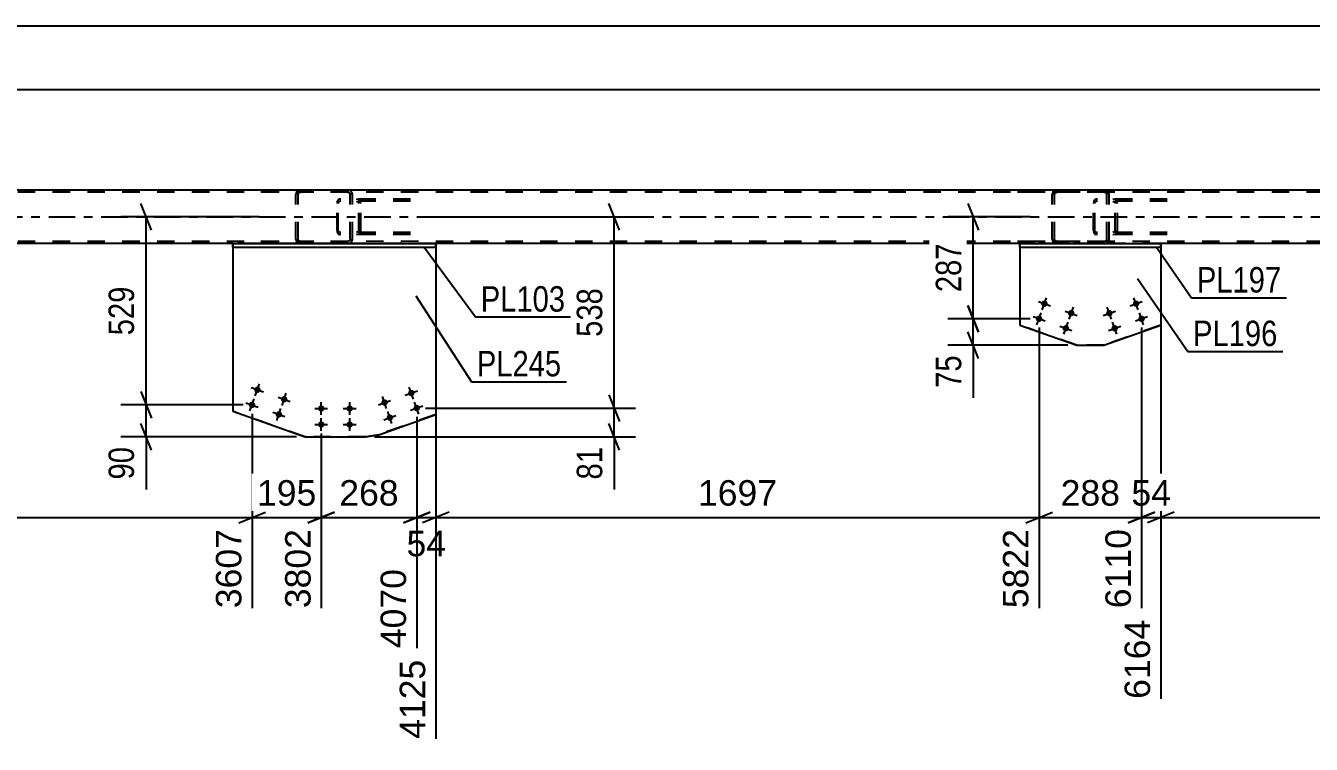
# Model space of a CAD drawing. Header units: millimetres. Extents: x -55 to 786, y -408 to 186.
# Drawn here: x 158.3 to 303, y -253.1 to -172.3 of the extents above; entities that cross this region are included whole.
import ezdxf

# ---------------------------------------------------------------- set-up
doc = ezdxf.new("R2010")
doc.units = ezdxf.units.MM
doc.linetypes.add('DXK_LINE_DOT2', pattern=[3.9198, 1.9599, -1.9599])
doc.linetypes.add('DXK_LINE_DOT3', pattern=[5.9187, 2.979, -0.9799, 0.9799, -0.9799])
doc.styles.add('Arial', font='ARIAL.TTF', dxfattribs={"height": 0.2})
doc.styles.add('Arial Narrow', font='ARIALN.TTF', dxfattribs={"height": 0.2})

# ---------------------------------------------------------------- blocks, each defined once
blk = doc.blocks.new('Part-318893114-1646 - 1630')
at = {"color": 2, "linetype": 'Continuous'}
for p, q in [((181.63, -197.22), (181.63, -196.82)), ((181.63, -196.82), (204.48, -196.82)), ((181.63, -197.22), (204.48, -197.22)), ((204.48, -196.82), (204.48, -197.22))]:
    blk.add_line(p, q, dxfattribs=at)
at = {"color": 7, "linetype": 'DXK_LINE_DOT2'}
for p, q in [((181.63, -196.82), (181.63, -197.22)), ((204.48, -197.22), (204.48, -196.82))]:
    blk.add_line(p, q, dxfattribs=at)
blk = doc.blocks.new('Part-318893114-1665 - 1630')
at = {"color": 7, "linetype": 'DXK_LINE_DOT2'}
for p, q in [((193.39, -192.11), (193.37, -192.3)), ((193.37, -195.34), (193.37, -192.3)), ((193.45, -191.96), (193.39, -192.11)), ((193.53, -191.85), (193.45, -191.96)), ((193.5, -192.3), (193.51, -192.21)), ((193.5, -195.34), (193.5, -192.3)), ((193.51, -192.21), (193.54, -192.13)), ((193.64, -191.82), (193.53, -191.85)), ((193.54, -192.13), (193.59, -192.08)), ((193.59, -192.08), (193.64, -192.06)), ((201.64, -191.82), (193.64, -191.82)), ((201.64, -192.06), (193.64, -192.06)), ((195.1, -192.06), (195.1, -191.82)), ((195.74, -191.85), (195.55, -191.82)), ((195.55, -192.06), (195.65, -192.08)), ((195.65, -192.08), (195.73, -192.13)), ((195.73, -192.13), (195.78, -192.21)), ((195.78, -192.21), (195.8, -192.3)), ((195.8, -195.34), (195.8, -192.3)), ((196.05, -192.3), (196.01, -192.11)), ((196.05, -195.34), (196.05, -192.3)), ((193.37, -195.34), (193.39, -195.52)), ((193.39, -195.52), (193.45, -195.68)), ((193.45, -195.68), (193.53, -195.78)), ((193.51, -195.43), (193.5, -195.34)), ((193.54, -195.51), (193.51, -195.43)), ((193.53, -195.78), (193.64, -195.82)), ((193.59, -195.56), (193.54, -195.51)), ((193.64, -195.58), (193.59, -195.56)), ((201.64, -195.58), (193.64, -195.58)), ((201.64, -195.82), (193.64, -195.82)), ((195.1, -195.82), (195.1, -195.58)), ((195.65, -195.56), (195.55, -195.58)), ((195.55, -195.82), (195.74, -195.78)), ((195.73, -195.51), (195.65, -195.56)), ((195.78, -195.43), (195.73, -195.51)), ((195.8, -195.34), (195.78, -195.43)), ((196.01, -195.52), (196.05, -195.34))]:
    blk.add_line(p, q, dxfattribs=at)
for centre, start, end in [((195.56, -192.31), 23.8952, 68.8487), ((195.56, -195.32), 291.1513, 336.1048)]:
    blk.add_arc(centre, 0.492, start, end, dxfattribs=at)
blk = doc.blocks.new('Part-318893114-1895 - 1630')
at = {"color": 7, "linetype": 'DXK_LINE_DOT2'}
for p, q in [((278.52, -192.11), (278.5, -192.3)), ((278.5, -195.34), (278.5, -192.3)), ((278.58, -191.96), (278.52, -192.11)), ((278.67, -191.85), (278.58, -191.96)), ((278.64, -192.3), (278.65, -192.21)), ((278.64, -195.34), (278.64, -192.3)), ((278.65, -192.21), (278.68, -192.13)), ((278.77, -191.82), (278.67, -191.85)), ((278.68, -192.13), (278.72, -192.08)), ((278.72, -192.08), (278.77, -192.06)), ((286.78, -191.82), (278.77, -191.82)), ((286.78, -192.06), (278.77, -192.06)), ((280.24, -192.06), (280.24, -191.82)), ((280.88, -191.85), (280.68, -191.82)), ((280.68, -192.06), (280.78, -192.08)), ((280.78, -192.08), (280.86, -192.13)), ((280.86, -192.13), (280.92, -192.21)), ((280.92, -192.21), (280.94, -192.3)), ((280.94, -195.34), (280.94, -192.3)), ((281.19, -192.3), (281.15, -192.11)), ((281.19, -195.34), (281.19, -192.3)), ((278.5, -195.34), (278.52, -195.52)), ((278.52, -195.52), (278.58, -195.68)), ((278.58, -195.68), (278.67, -195.78)), ((278.65, -195.43), (278.64, -195.34)), ((278.68, -195.51), (278.65, -195.43)), ((278.67, -195.78), (278.77, -195.82)), ((278.72, -195.56), (278.68, -195.51)), ((278.77, -195.58), (278.72, -195.56)), ((286.78, -195.58), (278.77, -195.58)), ((286.78, -195.82), (278.77, -195.82)), ((280.24, -195.82), (280.24, -195.58)), ((280.78, -195.56), (280.68, -195.58)), ((280.68, -195.82), (280.88, -195.78)), ((280.86, -195.51), (280.78, -195.56)), ((280.92, -195.43), (280.86, -195.51)), ((280.94, -195.34), (280.92, -195.43)), ((281.15, -195.52), (281.19, -195.34))]:
    blk.add_line(p, q, dxfattribs=at)
for centre, start, end in [((280.7, -192.31), 23.8952, 68.8487), ((280.7, -195.32), 291.1513, 336.1048)]:
    blk.add_arc(centre, 0.492, start, end, dxfattribs=at)
blk = doc.blocks.new('Bolt-318893114-1818 - 1630')
at = {"linetype": 'Continuous'}
for points in [[(201.49, -213.36), (201.55, -213.32), (201.62, -213.29), (201.7, -213.28), (201.77, -213.28), (201.84, -213.3), (201.91, -213.33), (201.97, -213.38), (202.02, -213.44), (202.05, -213.51), (202.07, -213.58), (202.08, -213.65), (202.06, -213.73), (202.04, -213.8), (202, -213.86), (201.94, -213.92), (201.88, -213.96), (201.81, -213.98), (201.74, -214), (201.66, -213.99), (201.59, -213.97), (201.52, -213.94), (201.46, -213.89), (201.42, -213.83), (201.38, -213.77), (201.36, -213.7), (201.36, -213.62), (201.37, -213.55), (201.39, -213.48), (201.44, -213.41)], [(198.47, -214.43), (198.54, -214.39), (198.61, -214.36), (198.68, -214.35), (198.75, -214.35), (198.83, -214.37), (198.89, -214.4), (198.95, -214.45), (199, -214.51), (199.04, -214.58), (199.06, -214.65), (199.06, -214.72), (199.05, -214.8), (199.02, -214.87), (198.98, -214.93), (198.93, -214.99), (198.87, -215.03), (198.8, -215.05), (198.72, -215.07), (198.65, -215.06), (198.57, -215.04), (198.51, -215.01), (198.45, -214.96), (198.4, -214.9), (198.37, -214.84), (198.35, -214.77), (198.34, -214.69), (198.35, -214.62), (198.38, -214.55), (198.42, -214.48)], [(202.09, -215.05), (202.15, -215.01), (202.22, -214.99), (202.3, -214.97), (202.37, -214.98), (202.45, -215), (202.51, -215.03), (202.57, -215.08), (202.62, -215.14), (202.65, -215.2), (202.67, -215.27), (202.68, -215.35), (202.67, -215.42), (202.64, -215.49), (202.6, -215.56), (202.55, -215.61), (202.48, -215.65), (202.41, -215.68), (202.34, -215.69), (202.26, -215.69), (202.19, -215.67), (202.12, -215.64), (202.07, -215.59), (202.02, -215.53), (201.98, -215.46), (201.96, -215.39), (201.96, -215.32), (201.97, -215.24), (202, -215.17), (202.04, -215.11)], [(199.07, -216.12), (199.14, -216.08), (199.21, -216.06), (199.28, -216.04), (199.36, -216.05), (199.43, -216.07), (199.5, -216.1), (199.56, -216.15), (199.6, -216.21), (199.64, -216.27), (199.66, -216.34), (199.66, -216.42), (199.65, -216.49), (199.62, -216.56), (199.58, -216.63), (199.53, -216.68), (199.47, -216.72), (199.4, -216.75), (199.32, -216.76), (199.25, -216.76), (199.18, -216.74), (199.11, -216.71), (199.05, -216.66), (199, -216.6), (198.97, -216.53), (198.95, -216.46), (198.94, -216.39), (198.95, -216.31), (198.98, -216.24), (199.02, -216.18)]]:
    blk.add_hatch(color=1, dxfattribs=at).paths.add_polyline_path(points)
at = {"color": 1, "linetype": 'Continuous'}
for p, q in [((198.94, -215.39), (198.46, -214.03)), ((201.04, -213.88), (202.4, -213.4)), ((201.96, -214.32), (201.48, -212.96)), ((198.02, -214.95), (199.38, -214.47)), ((201.64, -215.57), (203, -215.09)), ((202.56, -216.01), (202.08, -214.65)), ((198.62, -216.64), (199.98, -216.16)), ((199.54, -217.08), (199.06, -215.72))]:
    blk.add_line(p, q, dxfattribs=at)
blk = doc.blocks.new('Part-318893114-1857 - 1630')
at = {"color": 2, "linetype": 'Continuous'}
for p, q in [((181.63, -197.22), (181.63, -215.69)), ((204.48, -197.22), (204.48, -216.05)), ((181.63, -215.69), (181.63, -215.69)), ((181.63, -215.69), (189.78, -218.58)), ((198.07, -218.32), (204.48, -216.05)), ((204.48, -216.05), (204.48, -216.05)), ((196.58, -218.58), (198.07, -218.32)), ((198.07, -218.32), (198.07, -218.32)), ((189.78, -218.58), (189.78, -218.58)), ((189.78, -218.58), (196.58, -218.58)), ((196.58, -218.58), (196.58, -218.58))]:
    blk.add_line(p, q, dxfattribs=at)
at = {"color": 7, "linetype": 'DXK_LINE_DOT2'}
for p, q in [((181.63, -197.22), (204.48, -197.22)), ((181.63, -197.22), (204.48, -197.22)), ((189.78, -218.58), (181.63, -215.69)), ((204.48, -216.05), (198.07, -218.32)), ((198.07, -218.32), (196.58, -218.58)), ((196.58, -218.58), (189.78, -218.58))]:
    blk.add_line(p, q, dxfattribs=at)
blk = doc.blocks.new('Bolt-318893114-1743 - 1630')
at = {"linetype": 'Continuous'}
for points in [[(283.06, -203.31), (283.12, -203.27), (283.19, -203.24), (283.26, -203.23), (283.34, -203.23), (283.41, -203.25), (283.48, -203.28), (283.54, -203.33), (283.59, -203.39), (283.62, -203.45), (283.64, -203.53), (283.64, -203.6), (283.63, -203.68), (283.61, -203.75), (283.57, -203.81), (283.51, -203.86), (283.45, -203.91), (283.38, -203.93), (283.31, -203.95), (283.23, -203.94), (283.16, -203.92), (283.09, -203.89), (283.03, -203.84), (282.98, -203.78), (282.95, -203.72), (282.93, -203.64), (282.93, -203.57), (282.94, -203.49), (282.96, -203.42), (283, -203.36)], [(280.04, -204.38), (280.1, -204.34), (280.17, -204.31), (280.25, -204.3), (280.32, -204.3), (280.4, -204.32), (280.46, -204.35), (280.52, -204.4), (280.57, -204.46), (280.6, -204.52), (280.62, -204.6), (280.63, -204.67), (280.62, -204.75), (280.59, -204.82), (280.55, -204.88), (280.5, -204.93), (280.43, -204.98), (280.36, -205), (280.29, -205.02), (280.22, -205.01), (280.14, -204.99), (280.08, -204.96), (280.02, -204.91), (279.97, -204.85), (279.93, -204.79), (279.91, -204.71), (279.91, -204.64), (279.92, -204.56), (279.95, -204.49), (279.99, -204.43)], [(283.66, -205), (283.72, -204.96), (283.79, -204.94), (283.87, -204.92), (283.94, -204.93), (284.01, -204.95), (284.08, -204.98), (284.14, -205.03), (284.19, -205.08), (284.22, -205.15), (284.24, -205.22), (284.25, -205.3), (284.24, -205.37), (284.21, -205.44), (284.17, -205.51), (284.12, -205.56), (284.05, -205.6), (283.98, -205.63), (283.91, -205.64), (283.83, -205.64), (283.76, -205.62), (283.69, -205.59), (283.63, -205.54), (283.59, -205.48), (283.55, -205.41), (283.53, -205.34), (283.53, -205.27), (283.54, -205.19), (283.57, -205.12), (283.61, -205.06)], [(280.64, -206.07), (280.71, -206.03), (280.78, -206), (280.85, -205.99), (280.93, -206), (281, -206.02), (281.07, -206.05), (281.12, -206.1), (281.17, -206.15), (281.21, -206.22), (281.23, -206.29), (281.23, -206.37), (281.22, -206.44), (281.19, -206.51), (281.15, -206.58), (281.1, -206.63), (281.04, -206.67), (280.97, -206.7), (280.89, -206.71), (280.82, -206.71), (280.74, -206.69), (280.68, -206.66), (280.62, -206.61), (280.57, -206.55), (280.54, -206.48), (280.52, -206.41), (280.51, -206.34), (280.52, -206.26), (280.55, -206.19), (280.59, -206.13)]]:
    blk.add_hatch(color=1, dxfattribs=at).paths.add_polyline_path(points)
at = {"color": 1, "linetype": 'Continuous'}
for p, q in [((280.51, -205.33), (280.03, -203.98)), ((282.61, -203.83), (283.96, -203.35)), ((283.53, -204.26), (283.04, -202.91)), ((279.59, -204.9), (280.95, -204.41)), ((283.21, -205.52), (284.57, -205.04)), ((284.13, -205.96), (283.65, -204.6)), ((280.19, -206.59), (281.55, -206.11)), ((281.11, -207.03), (280.63, -205.67))]:
    blk.add_line(p, q, dxfattribs=at)
blk = doc.blocks.new('Part-318893114-1892 - 1630')
at = {"color": 2, "linetype": 'Continuous'}
for p, q in [((719.92, -190.82), (54.37, -190.82)), ((181.63, -196.82), (115.66, -196.82)), ((270.2, -196.82), (204.48, -196.82)), ((355.33, -196.82), (286.05, -196.82))]:
    blk.add_line(p, q, dxfattribs=at)
at = {"color": 7, "linetype": 'DXK_LINE_DOT2'}
for p, q in [((719.92, -191.06), (54.37, -191.06)), ((719.92, -196.58), (54.37, -196.58)), ((204.48, -196.82), (181.63, -196.82)), ((286.05, -196.82), (270.2, -196.82))]:
    blk.add_line(p, q, dxfattribs=at)
at = {"color": 7, "linetype": 'DXK_LINE_DOT3'}
blk.add_line((54.37, -193.82), (719.92, -193.82), dxfattribs=at)
blk = doc.blocks.new('Part-318893114-1790 - 1630')
at = {"color": 2, "linetype": 'Continuous'}
for p, q in [((270.2, -197.22), (270.2, -196.82)), ((270.2, -196.82), (286.05, -196.82)), ((270.2, -197.22), (286.05, -197.22)), ((286.05, -196.82), (286.05, -197.22))]:
    blk.add_line(p, q, dxfattribs=at)
at = {"color": 7, "linetype": 'DXK_LINE_DOT2'}
for p, q in [((270.2, -196.82), (270.2, -197.22)), ((286.05, -197.22), (286.05, -196.82))]:
    blk.add_line(p, q, dxfattribs=at)
blk = doc.blocks.new('Part-318893114-1858 - 1630')
at = {"color": 7, "linetype": 'DXK_LINE_DOT2'}
for p, q in [((194.59, -190.82), (182.24, -190.82)), ((189.23, -190.82), (189.03, -190.85)), ((194.79, -190.85), (194.59, -190.82)), ((194.59, -191.06), (182.24, -191.06)), ((188.76, -191.11), (188.72, -191.3)), ((188.72, -196.34), (188.72, -191.3)), ((188.97, -191.3), (188.99, -191.21)), ((188.97, -196.34), (188.97, -191.3)), ((188.99, -191.21), (189.05, -191.13)), ((189.05, -191.13), (189.13, -191.08)), ((189.13, -191.08), (189.23, -191.06)), ((194.59, -191.06), (194.69, -191.08)), ((194.69, -191.08), (194.77, -191.13)), ((194.77, -191.13), (194.83, -191.21)), ((194.83, -191.21), (194.85, -191.3)), ((194.85, -196.34), (194.85, -191.3)), ((195.1, -191.3), (195.06, -191.11)), ((195.1, -196.34), (195.1, -191.3)), ((194.59, -196.58), (182.24, -196.58)), ((188.72, -196.34), (188.76, -196.52)), ((188.99, -196.43), (188.97, -196.34)), ((189.05, -196.51), (188.99, -196.43)), ((189.13, -196.56), (189.05, -196.51)), ((189.23, -196.58), (189.13, -196.56)), ((194.69, -196.56), (194.59, -196.58)), ((194.77, -196.51), (194.69, -196.56)), ((194.83, -196.43), (194.77, -196.51)), ((194.85, -196.34), (194.83, -196.43)), ((195.06, -196.52), (195.1, -196.34)), ((194.59, -196.82), (182.24, -196.82)), ((189.03, -196.78), (189.23, -196.82)), ((194.59, -196.82), (194.79, -196.78))]:
    blk.add_line(p, q, dxfattribs=at)
for centre, start, end in [((189.21, -191.32), 110.7583, 155.68), ((194.61, -191.32), 24.32, 69.2417), ((189.21, -196.32), 204.32, 249.2417), ((194.61, -196.32), 290.7583, 335.68)]:
    blk.add_arc(centre, 0.496, start, end, dxfattribs=at)
blk = doc.blocks.new('Part-318893114-1869 - 1630')
at = {"color": 7, "linetype": 'DXK_LINE_DOT2'}
for p, q in [((279.73, -190.82), (267.37, -190.82)), ((274.36, -190.82), (274.17, -190.85)), ((279.92, -190.85), (279.73, -190.82)), ((279.73, -191.06), (267.37, -191.06)), ((273.89, -191.11), (273.85, -191.3)), ((273.85, -196.34), (273.85, -191.3)), ((274.11, -191.3), (274.13, -191.21)), ((274.11, -196.34), (274.11, -191.3)), ((274.13, -191.21), (274.18, -191.13)), ((274.18, -191.13), (274.27, -191.08)), ((274.27, -191.08), (274.36, -191.06)), ((279.73, -191.06), (279.82, -191.08)), ((279.82, -191.08), (279.91, -191.13)), ((279.91, -191.13), (279.96, -191.21)), ((279.96, -191.21), (279.98, -191.3)), ((279.98, -196.34), (279.98, -191.3)), ((280.24, -191.3), (280.2, -191.11)), ((280.24, -196.34), (280.24, -191.3)), ((279.73, -196.58), (267.37, -196.58)), ((273.85, -196.34), (273.89, -196.52)), ((274.13, -196.43), (274.11, -196.34)), ((274.18, -196.51), (274.13, -196.43)), ((274.27, -196.56), (274.18, -196.51)), ((274.36, -196.58), (274.27, -196.56)), ((279.82, -196.56), (279.73, -196.58)), ((279.91, -196.51), (279.82, -196.56)), ((279.96, -196.43), (279.91, -196.51)), ((279.98, -196.34), (279.96, -196.43)), ((280.2, -196.52), (280.24, -196.34)), ((279.73, -196.82), (267.37, -196.82)), ((274.17, -196.78), (274.36, -196.82)), ((279.73, -196.82), (279.92, -196.78))]:
    blk.add_line(p, q, dxfattribs=at)
for centre, start, end in [((274.34, -191.32), 110.7583, 155.68), ((279.75, -191.32), 24.32, 69.2417), ((274.34, -196.32), 204.32, 249.2417), ((279.75, -196.32), 290.7583, 335.68)]:
    blk.add_arc(centre, 0.496, start, end, dxfattribs=at)
blk = doc.blocks.new('Bolt-318893114-1960 - 1630')
at = {"linetype": 'Continuous'}
for points in [[(191.22, -215.38, -1), (191.94, -215.38, -1)], [(194.42, -215.38, -1), (195.14, -215.38, -1)], [(191.22, -217.18, -1), (191.94, -217.18, -1)], [(194.42, -217.18, -1), (195.14, -217.18, -1)]]:
    blk.add_hatch(color=1, dxfattribs=at).paths.add_polyline_path(points)
at = {"color": 1, "linetype": 'Continuous'}
for p, q in [((190.86, -215.38), (192.3, -215.38)), ((191.58, -216.1), (191.58, -214.66)), ((194.06, -215.38), (195.5, -215.38)), ((194.78, -216.1), (194.78, -214.66)), ((191.58, -217.9), (191.58, -216.46)), ((194.78, -217.9), (194.78, -216.46)), ((190.86, -217.18), (192.3, -217.18)), ((194.06, -217.18), (195.5, -217.18))]:
    blk.add_line(p, q, dxfattribs=at)
blk = doc.blocks.new('Bolt-318893114-1972 - 1630')
at = {"linetype": 'Continuous'}
for points in [[(272.62, -203.47), (272.66, -203.4), (272.7, -203.34), (272.76, -203.29), (272.83, -203.25), (272.9, -203.23), (272.97, -203.23), (273.05, -203.24), (273.12, -203.26), (273.18, -203.3), (273.24, -203.35), (273.28, -203.41), (273.31, -203.48), (273.32, -203.56), (273.32, -203.63), (273.3, -203.71), (273.27, -203.77), (273.22, -203.83), (273.17, -203.88), (273.1, -203.92), (273.03, -203.94), (272.95, -203.95), (272.88, -203.94), (272.81, -203.91), (272.74, -203.87), (272.69, -203.82), (272.65, -203.76), (272.62, -203.69), (272.6, -203.61), (272.61, -203.54)], [(272.02, -205.16), (272.05, -205.09), (272.1, -205.03), (272.16, -204.99), (272.22, -204.95), (272.3, -204.93), (272.37, -204.92), (272.45, -204.93), (272.52, -204.96), (272.58, -205), (272.64, -205.05), (272.68, -205.11), (272.71, -205.18), (272.72, -205.25), (272.72, -205.33), (272.7, -205.4), (272.67, -205.47), (272.62, -205.53), (272.57, -205.58), (272.5, -205.61), (272.43, -205.64), (272.35, -205.64), (272.28, -205.63), (272.21, -205.61), (272.14, -205.57), (272.09, -205.52), (272.05, -205.45), (272.02, -205.38), (272, -205.31), (272, -205.23)], [(275.64, -204.54), (275.67, -204.47), (275.72, -204.41), (275.78, -204.36), (275.84, -204.32), (275.91, -204.3), (275.99, -204.3), (276.06, -204.31), (276.13, -204.33), (276.2, -204.37), (276.25, -204.42), (276.3, -204.48), (276.32, -204.55), (276.34, -204.63), (276.34, -204.7), (276.32, -204.78), (276.29, -204.84), (276.24, -204.9), (276.18, -204.95), (276.12, -204.99), (276.04, -205.01), (275.97, -205.02), (275.89, -205.01), (275.82, -204.98), (275.76, -204.94), (275.71, -204.89), (275.66, -204.83), (275.63, -204.76), (275.62, -204.68), (275.62, -204.61)], [(275.04, -206.23), (275.07, -206.16), (275.12, -206.1), (275.17, -206.06), (275.24, -206.02), (275.31, -206), (275.39, -205.99), (275.46, -206), (275.53, -206.03), (275.6, -206.07), (275.65, -206.12), (275.69, -206.18), (275.72, -206.25), (275.74, -206.32), (275.73, -206.4), (275.72, -206.47), (275.68, -206.54), (275.64, -206.6), (275.58, -206.65), (275.51, -206.68), (275.44, -206.71), (275.37, -206.71), (275.29, -206.7), (275.22, -206.68), (275.16, -206.64), (275.1, -206.59), (275.06, -206.52), (275.03, -206.45), (275.02, -206.38), (275.02, -206.3)]]:
    blk.add_hatch(color=1, dxfattribs=at).paths.add_polyline_path(points)
at = {"color": 1, "linetype": 'Continuous'}
for p, q in [((272.28, -203.35), (273.64, -203.83)), ((272.72, -204.26), (273.2, -202.91)), ((275.74, -205.33), (276.22, -203.98)), ((271.68, -205.04), (273.04, -205.52)), ((272.12, -205.96), (272.6, -204.6)), ((275.3, -204.41), (276.66, -204.9)), ((274.7, -206.11), (276.06, -206.59)), ((275.14, -207.03), (275.62, -205.67))]:
    blk.add_line(p, q, dxfattribs=at)
blk = doc.blocks.new('Part-318893114-2020 - 1630')
at = {"color": 2, "linetype": 'Continuous'}
for p, q in [((270.2, -197.22), (270.2, -206)), ((286.05, -197.22), (286.05, -206)), ((270.2, -206), (270.2, -206)), ((270.2, -206), (276.61, -208.27)), ((279.64, -208.27), (286.05, -206)), ((286.05, -206), (286.05, -206)), ((276.61, -208.27), (276.61, -208.27)), ((276.61, -208.27), (279.64, -208.27)), ((279.64, -208.27), (279.64, -208.27))]:
    blk.add_line(p, q, dxfattribs=at)
at = {"color": 7, "linetype": 'DXK_LINE_DOT2'}
for p, q in [((270.2, -197.22), (286.05, -197.22)), ((270.2, -197.22), (286.05, -197.22)), ((276.61, -208.27), (270.2, -206)), ((286.05, -206), (279.64, -208.27)), ((279.64, -208.27), (276.61, -208.27))]:
    blk.add_line(p, q, dxfattribs=at)
blk = doc.blocks.new('Bolt-318893114-2021 - 1630')
at = {"linetype": 'Continuous'}
for points in [[(184.05, -213.15), (184.09, -213.09), (184.13, -213.03), (184.19, -212.98), (184.25, -212.94), (184.33, -212.92), (184.4, -212.91), (184.48, -212.92), (184.55, -212.95), (184.61, -212.99), (184.67, -213.04), (184.71, -213.1), (184.74, -213.17), (184.75, -213.25), (184.75, -213.32), (184.73, -213.4), (184.7, -213.46), (184.65, -213.52), (184.6, -213.57), (184.53, -213.61), (184.46, -213.63), (184.38, -213.63), (184.31, -213.62), (184.24, -213.6), (184.17, -213.56), (184.12, -213.51), (184.08, -213.45), (184.05, -213.38), (184.03, -213.3), (184.04, -213.23)], [(187.07, -214.22), (187.1, -214.16), (187.15, -214.1), (187.2, -214.05), (187.27, -214.01), (187.34, -213.99), (187.42, -213.98), (187.49, -213.99), (187.56, -214.02), (187.63, -214.06), (187.68, -214.11), (187.72, -214.17), (187.75, -214.24), (187.77, -214.32), (187.76, -214.39), (187.75, -214.46), (187.71, -214.53), (187.67, -214.59), (187.61, -214.64), (187.55, -214.68), (187.47, -214.7), (187.4, -214.7), (187.32, -214.69), (187.25, -214.67), (187.19, -214.63), (187.13, -214.58), (187.09, -214.52), (187.06, -214.45), (187.05, -214.37), (187.05, -214.3)], [(183.45, -214.85), (183.48, -214.78), (183.53, -214.72), (183.59, -214.67), (183.65, -214.64), (183.72, -214.62), (183.8, -214.61), (183.87, -214.62), (183.95, -214.65), (184.01, -214.69), (184.06, -214.74), (184.11, -214.8), (184.14, -214.87), (184.15, -214.94), (184.15, -215.02), (184.13, -215.09), (184.1, -215.16), (184.05, -215.22), (183.99, -215.27), (183.93, -215.3), (183.86, -215.33), (183.78, -215.33), (183.71, -215.32), (183.64, -215.3), (183.57, -215.26), (183.52, -215.2), (183.47, -215.14), (183.44, -215.07), (183.43, -215), (183.43, -214.92)], [(186.47, -215.92), (186.5, -215.85), (186.55, -215.79), (186.6, -215.74), (186.67, -215.71), (186.74, -215.69), (186.82, -215.68), (186.89, -215.69), (186.96, -215.72), (187.03, -215.76), (187.08, -215.81), (187.12, -215.87), (187.15, -215.94), (187.16, -216.01), (187.16, -216.09), (187.15, -216.16), (187.11, -216.23), (187.07, -216.29), (187.01, -216.34), (186.94, -216.37), (186.87, -216.4), (186.8, -216.4), (186.72, -216.39), (186.65, -216.37), (186.59, -216.33), (186.53, -216.27), (186.49, -216.21), (186.46, -216.14), (186.45, -216.07), (186.45, -215.99)]]:
    blk.add_hatch(color=1, dxfattribs=at).paths.add_polyline_path(points)
at = {"color": 1, "linetype": 'Continuous'}
for p, q in [((184.15, -213.95), (184.63, -212.6)), ((183.71, -213.03), (185.07, -213.52)), ((186.73, -214.1), (188.09, -214.59)), ((187.17, -215.02), (187.65, -213.67)), ((183.11, -214.73), (184.47, -215.21)), ((183.55, -215.65), (184.03, -214.29)), ((186.57, -216.72), (187.05, -215.36)), ((186.13, -215.8), (187.48, -216.28))]:
    blk.add_line(p, q, dxfattribs=at)
blk = doc.blocks.new('StraightDimension-318893114-2248 - 1630')
at = {"color": 7, "linetype": 'Continuous'}
for p, q in [((204.48, -198.22), (204.48, -252.54)), ((202.32, -216.33), (202.32, -242.34)), ((200.82, -228.25), (203.82, -227.05)), ((205.98, -227.05), (202.98, -228.25)), ((202.32, -227.65), (204.48, -227.65))]:
    blk.add_line(p, q, dxfattribs=at)
at = {"color": 0}
blk.add_wipeout([(206.22, -232.6), (206.22, -228.4), (200.58, -228.4), (200.58, -232.6)], dxfattribs=at)
at = {"color": 0, "linetype": 'Continuous'}
blk.add_wipeout([(203.88, -243.05), (199.68, -243.05), (199.68, -253.14), (203.88, -253.14)], dxfattribs=at)
at = {"color": 3, "style": 'Arial'}
blk.add_text('54', height=2.865, dxfattribs=at).set_placement((201.18, -232))
at = {"color": 3, "linetype": 'Continuous', "style": 'Arial'}
blk.add_text('4125', height=2.865, rotation=90.0002, dxfattribs=at).set_placement((203.28, -252.54))
blk = doc.blocks.new('StraightDimension-318893114-2110 - 1630')
at = {"color": 7, "linetype": 'Continuous'}
for p, q in [((172.46, -195.32), (171.26, -192.32)), ((184.58, -193.82), (169.01, -193.82)), ((171.86, -214.97), (171.86, -193.82)), ((171.26, -213.47), (172.46, -216.47)), ((182.79, -214.97), (169.01, -214.97))]:
    blk.add_line(p, q, dxfattribs=at)
at = {"color": 0}
blk.add_wipeout([(171.11, -201.05), (166.91, -201.05), (166.91, -207.74), (171.11, -207.74)], dxfattribs=at)
at = {"color": 3, "style": 'Arial Narrow'}
blk.add_text('529', height=2.863, rotation=90.0002, dxfattribs=at).set_placement((170.51, -207.14))
blk = doc.blocks.new('StraightDimension-318893114-2126 - 1630')
at = {"color": 7, "linetype": 'Continuous'}
for p, q in [((171.26, -213.47), (172.46, -216.47)), ((182.79, -214.97), (169.01, -214.97)), ((171.86, -218.58), (171.86, -214.97)), ((172.46, -220.08), (171.26, -217.08)), ((188.78, -218.58), (169.01, -218.58)), ((171.86, -218.58), (171.86, -224.49)), ((171.86, -218.58), (171.86, -224.49))]:
    blk.add_line(p, q, dxfattribs=at)
at = {"color": 0}
blk.add_wipeout([(171.11, -219.11), (166.91, -219.11), (166.91, -223.96), (171.11, -223.96)], dxfattribs=at)
at = {"color": 3, "style": 'Arial Narrow'}
blk.add_text('90', height=2.863, rotation=90.0002, dxfattribs=at).set_placement((170.51, -223.36))
blk = doc.blocks.new('StraightDimension-318893114-2223 - 1630')
at = {"color": 7, "linetype": 'Continuous'}
for p, q in [((115.66, -198.22), (115.66, -248.04)), ((183.79, -215.97), (183.79, -237.84)), ((117.16, -227.05), (114.16, -228.25)), ((182.29, -228.25), (185.29, -227.05)), ((115.66, -227.65), (183.79, -227.65))]:
    blk.add_line(p, q, dxfattribs=at)
at = {"color": 0}
blk.add_wipeout([(154.77, -226.9), (154.77, -222.7), (144.68, -222.7), (144.68, -226.9)], dxfattribs=at)
at = {"color": 3, "style": 'Arial'}
blk.add_text('1703', height=2.865, dxfattribs=at).set_placement((145.28, -226.3))
at = {"color": 0, "linetype": 'Continuous'}
blk.add_wipeout([(183.19, -228.35), (178.99, -228.35), (178.99, -238.44), (183.19, -238.44)], dxfattribs=at)
at = {"color": 3, "linetype": 'Continuous', "style": 'Arial'}
blk.add_text('3607', height=2.865, rotation=90.0002, dxfattribs=at).set_placement((182.59, -237.84))
blk = doc.blocks.new('StraightDimension-318893114-2230 - 1630')
at = {"color": 7, "linetype": 'Continuous'}
for p, q in [((183.79, -215.97), (183.79, -237.84)), ((191.58, -218.18), (191.58, -237.84)), ((182.29, -228.25), (185.29, -227.05)), ((193.08, -227.05), (190.08, -228.25)), ((183.79, -227.65), (191.58, -227.65))]:
    blk.add_line(p, q, dxfattribs=at)
at = {"color": 0}
blk.add_wipeout([(191.62, -226.9), (191.62, -222.7), (183.75, -222.7), (183.75, -226.9)], dxfattribs=at)
at = {"color": 0, "linetype": 'Continuous'}
blk.add_wipeout([(190.98, -228.35), (186.78, -228.35), (186.78, -238.44), (190.98, -238.44)], dxfattribs=at)
at = {"color": 3, "style": 'Arial'}
blk.add_text('195', height=2.865, dxfattribs=at).set_placement((184.35, -226.3))
at = {"color": 3, "linetype": 'Continuous', "style": 'Arial'}
blk.add_text('3802', height=2.865, rotation=90.0002, dxfattribs=at).set_placement((190.38, -237.84))
blk = doc.blocks.new('StraightDimension-318893114-2239 - 1630')
at = {"color": 7, "linetype": 'Continuous'}
for p, q in [((202.32, -216.33), (202.32, -242.34)), ((191.58, -218.18), (191.58, -237.84)), ((190.08, -228.25), (193.08, -227.05)), ((203.82, -227.05), (200.82, -228.25)), ((191.58, -227.65), (202.32, -227.65))]:
    blk.add_line(p, q, dxfattribs=at)
at = {"color": 0}
blk.add_wipeout([(200.88, -226.9), (200.88, -222.7), (193.01, -222.7), (193.01, -226.9)], dxfattribs=at)
at = {"color": 0, "linetype": 'Continuous'}
blk.add_wipeout([(201.72, -232.85), (197.52, -232.85), (197.52, -242.94), (201.72, -242.94)], dxfattribs=at)
at = {"color": 3, "style": 'Arial'}
blk.add_text('268', height=2.865, dxfattribs=at).set_placement((193.61, -226.3))
at = {"color": 3, "linetype": 'Continuous', "style": 'Arial'}
blk.add_text('4070', height=2.865, rotation=90.0002, dxfattribs=at).set_placement((201.12, -242.34))
blk = doc.blocks.new('StraightDimension-318893114-2255 - 1630')
at = {"color": 7, "linetype": 'Continuous'}
for p, q in [((204.48, -198.22), (204.48, -252.54)), ((272.36, -206.28), (272.36, -237.84)), ((205.98, -227.05), (202.98, -228.25)), ((270.86, -228.25), (273.86, -227.05)), ((204.48, -227.65), (272.36, -227.65))]:
    blk.add_line(p, q, dxfattribs=at)
at = {"color": 0}
blk.add_wipeout([(243.47, -226.9), (243.47, -222.7), (233.37, -222.7), (233.37, -226.9)], dxfattribs=at)
at = {"color": 3, "style": 'Arial'}
blk.add_text('1697', height=2.865, dxfattribs=at).set_placement((233.97, -226.3))
at = {"color": 0, "linetype": 'Continuous'}
blk.add_wipeout([(271.76, -228.35), (267.56, -228.35), (267.56, -238.44), (271.76, -238.44)], dxfattribs=at)
at = {"color": 3, "linetype": 'Continuous', "style": 'Arial'}
blk.add_text('5822', height=2.865, rotation=90.0002, dxfattribs=at).set_placement((271.16, -237.84))
blk = doc.blocks.new('StraightDimension-318893114-2392 - 1630')
at = {"color": 7, "linetype": 'Continuous'}
for p, q in [((286.05, -198.22), (286.05, -248.04)), ((357.5, -206.28), (357.5, -237.84)), ((287.55, -227.05), (284.55, -228.25)), ((356, -228.25), (359, -227.05)), ((286.05, -227.65), (357.5, -227.65))]:
    blk.add_line(p, q, dxfattribs=at)
at = {"color": 0}
blk.add_wipeout([(326.82, -226.9), (326.82, -222.7), (316.73, -222.7), (316.73, -226.9)], dxfattribs=at)
at = {"color": 3, "style": 'Arial'}
blk.add_text('1786', height=2.865, dxfattribs=at).set_placement((317.33, -226.3))
at = {"color": 0, "linetype": 'Continuous'}
blk.add_wipeout([(356.9, -228.35), (352.7, -228.35), (352.7, -238.44), (356.9, -238.44)], dxfattribs=at)
at = {"color": 3, "linetype": 'Continuous', "style": 'Arial'}
blk.add_text('7950', height=2.865, rotation=90.0002, dxfattribs=at).set_placement((356.3, -237.84))
blk = doc.blocks.new('StraightDimension-318893114-2399 - 1630')
at = {"color": 7, "linetype": 'Continuous'}
for p, q in [((286.05, -198.22), (286.05, -248.04)), ((283.89, -206.28), (283.89, -237.84)), ((282.39, -228.25), (285.39, -227.05)), ((287.55, -227.05), (284.55, -228.25)), ((283.89, -227.65), (286.05, -227.65))]:
    blk.add_line(p, q, dxfattribs=at)
at = {"color": 0}
blk.add_wipeout([(287.79, -226.9), (287.79, -222.7), (282.15, -222.7), (282.15, -226.9)], dxfattribs=at)
at = {"color": 0, "linetype": 'Continuous'}
blk.add_wipeout([(285.45, -238.55), (281.25, -238.55), (281.25, -248.64), (285.45, -248.64)], dxfattribs=at)
at = {"color": 3, "style": 'Arial'}
blk.add_text('54', height=2.865, dxfattribs=at).set_placement((282.75, -226.3))
at = {"color": 3, "linetype": 'Continuous', "style": 'Arial'}
blk.add_text('6164', height=2.865, rotation=90.0002, dxfattribs=at).set_placement((284.85, -248.04))
blk = doc.blocks.new('StraightDimension-318893114-2406 - 1630')
at = {"color": 7, "linetype": 'Continuous'}
for p, q in [((272.36, -206.28), (272.36, -237.84)), ((283.89, -206.28), (283.89, -237.84)), ((270.86, -228.25), (273.86, -227.05)), ((285.39, -227.05), (282.39, -228.25)), ((272.36, -227.65), (283.89, -227.65))]:
    blk.add_line(p, q, dxfattribs=at)
at = {"color": 0}
blk.add_wipeout([(282.06, -226.9), (282.06, -222.7), (274.19, -222.7), (274.19, -226.9)], dxfattribs=at)
at = {"color": 0, "linetype": 'Continuous'}
blk.add_wipeout([(283.29, -228.35), (279.09, -228.35), (279.09, -238.44), (283.29, -238.44)], dxfattribs=at)
at = {"color": 3, "style": 'Arial'}
blk.add_text('288', height=2.865, dxfattribs=at).set_placement((274.79, -226.3))
at = {"color": 3, "linetype": 'Continuous', "style": 'Arial'}
blk.add_text('6110', height=2.865, rotation=90.0002, dxfattribs=at).set_placement((282.69, -237.84))
blk = doc.blocks.new('StraightDimension-318893114-2432 - 1630')
at = {"color": 7, "linetype": 'Continuous'}
blk.add_line((42.27, -179.51), (732.02, -179.51), dxfattribs=at)
blk = doc.blocks.new('StraightDimension-318893114-2471 - 1630')
at = {"color": 7, "linetype": 'Continuous'}
blk.add_line((41.47, -172.32), (732.82, -172.32), dxfattribs=at)
blk = doc.blocks.new('StraightDimension-318893114-2482 - 1630')
at = {"color": 7, "linetype": 'Continuous'}
for p, q in [((225.15, -195.32), (223.95, -192.32)), ((202.84, -193.82), (226.95, -193.82)), ((224.55, -215.33), (224.55, -193.82)), ((223.95, -213.83), (225.15, -216.83)), ((203.32, -215.33), (226.95, -215.33))]:
    blk.add_line(p, q, dxfattribs=at)
at = {"color": 0}
blk.add_wipeout([(223.8, -201.23), (219.6, -201.23), (219.6, -207.92), (223.8, -207.92)], dxfattribs=at)
at = {"color": 3, "style": 'Arial Narrow'}
blk.add_text('538', height=2.863, rotation=90.0002, dxfattribs=at).set_placement((223.2, -207.32))
blk = doc.blocks.new('StraightDimension-318893114-2498 - 1630')
at = {"color": 7, "linetype": 'Continuous'}
for p, q in [((223.95, -213.83), (225.15, -216.83)), ((203.32, -215.33), (226.95, -215.33)), ((224.55, -218.58), (224.55, -215.33)), ((225.15, -220.08), (223.95, -217.08)), ((197.58, -218.58), (226.95, -218.58)), ((224.55, -218.58), (224.55, -224.49)), ((224.55, -218.58), (224.55, -224.49))]:
    blk.add_line(p, q, dxfattribs=at)
at = {"color": 0}
blk.add_wipeout([(223.8, -219.11), (219.6, -219.11), (219.6, -223.96), (223.8, -223.96)], dxfattribs=at)
at = {"color": 3, "style": 'Arial Narrow'}
blk.add_text('81', height=2.863, rotation=90.0002, dxfattribs=at).set_placement((223.2, -223.36))
blk = doc.blocks.new('StraightDimension-318893114-2509 - 1630')
at = {"color": 7, "linetype": 'Continuous'}
for p, q in [((264.35, -203.78), (265.55, -206.78)), ((271.36, -205.28), (262.1, -205.28)), ((264.95, -208.27), (264.95, -205.28)), ((265.55, -209.77), (264.35, -206.77)), ((275.61, -208.27), (262.1, -208.27)), ((264.95, -208.27), (264.95, -214.18)), ((264.95, -208.27), (264.95, -214.18))]:
    blk.add_line(p, q, dxfattribs=at)
at = {"color": 0}
blk.add_wipeout([(264.2, -208.8), (260, -208.8), (260, -213.65), (264.2, -213.65)], dxfattribs=at)
at = {"color": 3, "style": 'Arial Narrow'}
blk.add_text('75', height=2.863, rotation=90.0002, dxfattribs=at).set_placement((263.6, -213.05))
blk = doc.blocks.new('StraightDimension-318893114-2519 - 1630')
at = {"color": 7, "linetype": 'Continuous'}
for p, q in [((264.35, -192.32), (265.55, -195.32)), ((271.35, -193.82), (262.1, -193.82)), ((264.95, -205.28), (264.95, -193.82)), ((265.55, -206.78), (264.35, -203.78)), ((271.36, -205.28), (262.1, -205.28))]:
    blk.add_line(p, q, dxfattribs=at)
at = {"color": 0}
blk.add_wipeout([(264.2, -196.21), (260, -196.21), (260, -202.89), (264.2, -202.89)], dxfattribs=at)
at = {"color": 3, "style": 'Arial Narrow'}
blk.add_text('287', height=2.863, rotation=90.0002, dxfattribs=at).set_placement((263.6, -202.29))
blk = doc.blocks.new('Mark-318893114-1642 - 1630')
at = {"color": 0}
blk.add_wipeout([(219.04, -204.48), (219.04, -201.48), (209.53, -201.48), (209.53, -204.48)], dxfattribs=at)
blk.add_wipeout([(219.04, -204.48), (219.04, -201.48), (209.53, -201.48), (209.53, -204.48)], dxfattribs=at)
at = {"color": 30, "linetype": 'Continuous'}
for p, q in [((203.18, -197.22), (208.93, -205.08)), ((208.93, -205.08), (219.64, -205.08))]:
    blk.add_line(p, q, dxfattribs=at)
at = {"color": 3, "style": 'Arial Narrow'}
blk.add_text('PL103', height=2.863, dxfattribs=at).set_placement((209.53, -204.48))
blk = doc.blocks.new('Mark-318893114-1853 - 1630')
at = {"color": 0}
blk.add_wipeout([(218.59, -211.76), (218.59, -208.76), (209.09, -208.76), (209.09, -211.76)], dxfattribs=at)
blk.add_wipeout([(218.59, -211.76), (218.59, -208.76), (209.09, -208.76), (209.09, -211.76)], dxfattribs=at)
at = {"color": 30, "linetype": 'Continuous'}
for p, q in [((202.23, -202.7), (208.49, -212.36)), ((208.49, -212.36), (219.19, -212.36))]:
    blk.add_line(p, q, dxfattribs=at)
at = {"color": 3, "style": 'Arial Narrow'}
blk.add_text('PL245', height=2.863, dxfattribs=at).set_placement((209.09, -211.76))
blk = doc.blocks.new('Mark-318893114-1786 - 1630')
at = {"color": 0}
blk.add_wipeout([(299.62, -202.33), (299.62, -199.33), (290.12, -199.33), (290.12, -202.33)], dxfattribs=at)
blk.add_wipeout([(299.62, -202.33), (299.62, -199.33), (290.12, -199.33), (290.12, -202.33)], dxfattribs=at)
at = {"color": 30, "linetype": 'Continuous'}
for p, q in [((285.59, -197.22), (289.52, -202.93)), ((289.52, -202.93), (300.22, -202.93))]:
    blk.add_line(p, q, dxfattribs=at)
at = {"color": 3, "style": 'Arial Narrow'}
blk.add_text('PL197', height=2.863, dxfattribs=at).set_placement((290.12, -202.33))
blk = doc.blocks.new('Mark-318893114-2016 - 1630')
at = {"color": 0}
blk.add_wipeout([(299.19, -208.36), (299.19, -205.36), (289.69, -205.36), (289.69, -208.36)], dxfattribs=at)
blk.add_wipeout([(299.19, -208.36), (299.19, -205.36), (289.69, -205.36), (289.69, -208.36)], dxfattribs=at)
at = {"color": 30, "linetype": 'Continuous'}
for p, q in [((283.45, -200.75), (289.09, -208.96)), ((289.09, -208.96), (299.79, -208.96))]:
    blk.add_line(p, q, dxfattribs=at)
at = {"color": 3, "style": 'Arial Narrow'}
blk.add_text('PL196', height=2.863, dxfattribs=at).set_placement((289.69, -208.36))

msp = doc.modelspace()

# ---------------------------------------------------------------- block references
for name in ['StraightDimension-318893114-2432 - 1630', 'Part-318893114-1892 - 1630', 'Part-318893114-1858 - 1630', 'Part-318893114-1869 - 1630', 'Part-318893114-1665 - 1630', 'Part-318893114-1895 - 1630', 'Part-318893114-1646 - 1630', 'Part-318893114-1857 - 1630', 'Part-318893114-1790 - 1630', 'Part-318893114-2020 - 1630', 'Bolt-318893114-1972 - 1630', 'Bolt-318893114-1743 - 1630', 'Bolt-318893114-2021 - 1630', 'Bolt-318893114-1818 - 1630', 'Bolt-318893114-1960 - 1630']:
    msp.add_blockref(name, (0, 0))

# ---------------------------------------------------------------- next in the draw order: block references
for name in ['StraightDimension-318893114-2471 - 1630', 'StraightDimension-318893114-2110 - 1630', 'StraightDimension-318893114-2248 - 1630', 'StraightDimension-318893114-2392 - 1630']:
    msp.add_blockref(name, (0, 0))

# ---------------------------------------------------------------- next in the draw order: block references
for name in ['StraightDimension-318893114-2399 - 1630', 'StraightDimension-318893114-2126 - 1630']:
    msp.add_blockref(name, (0, 0))

# ---------------------------------------------------------------- next in the draw order: block references
for name in ['Mark-318893114-1786 - 1630', 'StraightDimension-318893114-2223 - 1630']:
    msp.add_blockref(name, (0, 0))

# ---------------------------------------------------------------- next in the draw order: block references
msp.add_blockref('StraightDimension-318893114-2230 - 1630', (0, 0))

# ---------------------------------------------------------------- next in the draw order: block references
msp.add_blockref('StraightDimension-318893114-2239 - 1630', (0, 0))

# ---------------------------------------------------------------- next in the draw order: block references
msp.add_blockref('StraightDimension-318893114-2255 - 1630', (0, 0))

# ---------------------------------------------------------------- next in the draw order: block references
for name in ['StraightDimension-318893114-2482 - 1630', 'StraightDimension-318893114-2406 - 1630']:
    msp.add_blockref(name, (0, 0))

# ---------------------------------------------------------------- next in the draw order: block references
for name in ['Mark-318893114-1642 - 1630', 'Mark-318893114-2016 - 1630', 'StraightDimension-318893114-2509 - 1630', 'StraightDimension-318893114-2498 - 1630']:
    msp.add_blockref(name, (0, 0))

# ---------------------------------------------------------------- next in the draw order: block references
for name in ['StraightDimension-318893114-2519 - 1630', 'Mark-318893114-1853 - 1630']:
    msp.add_blockref(name, (0, 0))

doc.saveas('drawing.dxf')
